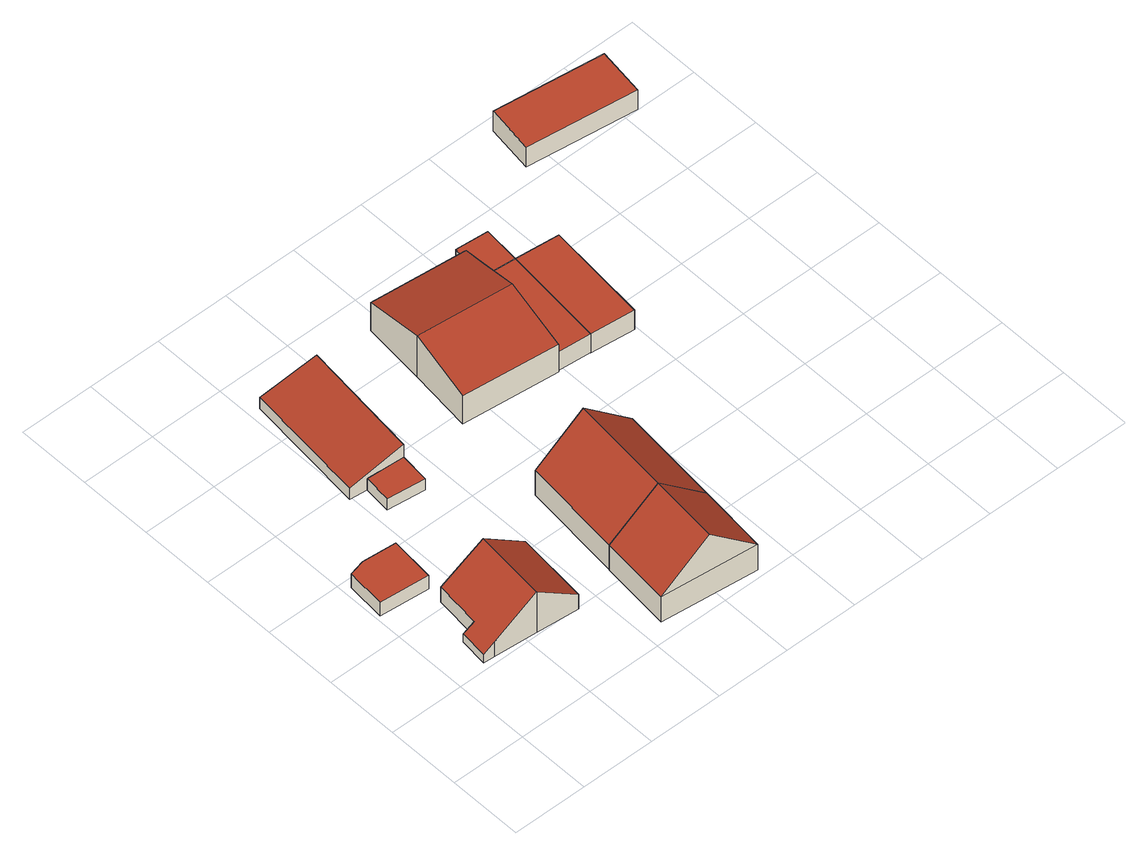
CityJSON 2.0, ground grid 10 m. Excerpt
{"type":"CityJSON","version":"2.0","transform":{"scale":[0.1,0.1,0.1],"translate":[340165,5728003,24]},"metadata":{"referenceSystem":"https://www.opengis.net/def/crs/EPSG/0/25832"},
"CityObjects":{
"building1":{"type":"Building","attributes":{"Geometrietyp2DReferenz":"3000","Gemeindeschluessel":"05170048","function":"31001_2724","roofType":"1000","measuredHeight":2.19},"address":[{"country":"Germany","locality":"Wesel","thoroughfareNumber":"19","thoroughfareName":"Am Hohen Malberg"}],"geometry":[{"type":"Solid","lod":"2","boundaries":[[[[0,1,2,3]],[[4,5,1,0]],[[6,7,5,4]],[[8,9,7,6]],[[3,2,9,8]],[[6,4,0,3,8]],[[1,5,7,9,2]]]],"semantics":{"surfaces":[{"type":"WallSurface"},{"type":"RoofSurface"},{"type":"GroundSurface"}],"values":[[0,0,0,0,0,1,2]]}}]},
"building2":{"type":"Building","attributes":{"Geometrietyp2DReferenz":"3000","Gemeindeschluessel":"05170048","function":"31001_2723","roofType":"3100","measuredHeight":6.62},"address":[{"country":"Germany","locality":"Wesel","thoroughfareNumber":"19","thoroughfareName":"Am Hohen Malberg"}],"geometry":[{"type":"Solid","lod":"2","boundaries":[[[[10,11,12,13]],[[14,15,11,10]],[[16,17,15,14]],[[18,19,17,16]],[[20,21,19,18]],[[22,23,21,20]],[[24,25,23,22]],[[26,27,25,24]],[[13,12,27,26]],[[26,24,22,13]],[[20,18,16,14,10,13,22]],[[11,15,17,19,21,23,25,27,12]]]],"semantics":{"surfaces":[{"type":"WallSurface"},{"type":"RoofSurface"},{"type":"GroundSurface"}],"values":[[0,0,0,0,0,0,0,0,0,1,1,2]]}}]},
"building3":{"type":"Building","attributes":{"Gemeindeschluessel":"05170048","Geometrietyp2DReferenz":"3000","function":"31001_2720"},"address":[{"country":"Germany","locality":"Wesel","thoroughfareNumber":"19","thoroughfareName":"Am Hohen Malberg"}],"children":["building3-1","building3-2"]},
"building3-1":{"type":"BuildingPart","attributes":{"roofType":"2100","measuredHeight":3.79},"parents":["building3"],"geometry":[{"type":"MultiSurface","lod":"2","boundaries":[[[28,29,30,31]],[[32,33,29,28]],[[31,30,34,35]],[[32,28,31,35]],[[29,33,34,30]],[[32,35,34,36,37,38]],[[38,37,36,33]]],"semantics":{"surfaces":[{"type":"WallSurface"},{"type":"RoofSurface"},{"type":"GroundSurface"},{"type":"ClosureSurface"}],"values":[0,0,0,1,2,0,3]}}]},
"building3-2":{"type":"BuildingPart","attributes":{"roofType":"1000","measuredHeight":1.8},"parents":["building3"],"geometry":[{"type":"Solid","lod":"2","boundaries":[[[[39,40,33,38]],[[41,42,40,39]],[[37,36,42,41]],[[39,38,37,41]],[[33,40,42,36]],[[37,38,33,36]]]],"semantics":{"surfaces":[{"type":"WallSurface"},{"type":"RoofSurface"},{"type":"GroundSurface"},{"type":"ClosureSurface"}],"values":[[0,0,0,1,2,3]]}}]},
"building4":{"type":"Building","attributes":{"Geometrietyp2DReferenz":"3000","Gemeindeschluessel":"05170048","function":"31001_1210","roofType":"3100","measuredHeight":10.01},"address":[{"country":"Germany","locality":"Wesel","thoroughfareNumber":"19","thoroughfareName":"Am Hohen Malberg"}],"geometry":[{"type":"Solid","lod":"2","boundaries":[[[[43,44,45,46]],[[47,48,44,43]],[[49,50,48,47]],[[46,45,50,49]],[[43,51,47]],[[49,52,46]],[[46,52,51,43]],[[47,51,52,49]],[[44,48,50,45]]]],"semantics":{"surfaces":[{"type":"WallSurface"},{"type":"RoofSurface"},{"type":"GroundSurface"}],"values":[[0,0,0,0,0,0,1,1,2]]}}]},
"building5":{"type":"Building","attributes":{"Geometrietyp2DReferenz":"3000","Gemeindeschluessel":"05170048","function":"31001_1210","roofType":"3100","measuredHeight":9.87},"address":[{"country":"Germany","locality":"Wesel","thoroughfareNumber":"19","thoroughfareName":"Am Hohen Malberg"}],"geometry":[{"type":"Solid","lod":"2","boundaries":[[[[46,53,54,55]],[[49,56,53,46]],[[57,58,56,49]],[[55,54,58,57]],[[46,52,49]],[[57,59,55]],[[55,59,52,46]],[[49,52,59,57]],[[53,56,58,54]]]],"semantics":{"surfaces":[{"type":"WallSurface"},{"type":"RoofSurface"},{"type":"GroundSurface"}],"values":[[0,0,0,0,0,0,1,1,2]]}}]},
"building6":{"type":"Building","attributes":{"Geometrietyp2DReferenz":"3000","Gemeindeschluessel":"05170048","function":"31001_2723","roofType":"3100","measuredHeight":6.65},"address":[{"country":"Germany","locality":"Wesel","thoroughfareNumber":"19","thoroughfareName":"Am Hohen Malberg"}],"geometry":[{"type":"Solid","lod":"2","boundaries":[[[[60,61,62,63]],[[64,65,61,60]],[[66,67,65,64]],[[68,69,67,66]],[[70,71,69,68]],[[72,73,71,70]],[[74,75,73,72]],[[76,77,75,74]],[[63,62,77,76]],[[76,74,72,70,68,63]],[[66,64,60,63,68]],[[61,65,67,69,71,73,75,77,62]]]],"semantics":{"surfaces":[{"type":"WallSurface"},{"type":"RoofSurface"},{"type":"GroundSurface"}],"values":[[0,0,0,0,0,0,0,0,0,1,1,2]]}}]},
"building7":{"type":"Building","attributes":{"Geometrietyp2DReferenz":"3000","Gemeindeschluessel":"05170048","function":"31001_2723","roofType":"1000","measuredHeight":3.05},"address":[{"country":"Germany","locality":"Wesel","thoroughfareNumber":"19","thoroughfareName":"Am Hohen Malberg"}],"geometry":[{"type":"Solid","lod":"2","boundaries":[[[[78,79,80,81]],[[82,83,79,78]],[[84,85,83,82]],[[81,80,85,84]],[[82,78,81,84]],[[79,83,85,80]]]],"semantics":{"surfaces":[{"type":"WallSurface"},{"type":"RoofSurface"},{"type":"GroundSurface"}],"values":[[0,0,0,0,1,2]]}}]},
"building8":{"type":"Building","attributes":{"Geometrietyp2DReferenz":"3000","Gemeindeschluessel":"05170048","function":"31001_2463","roofType":"1000","measuredHeight":2.95},"address":[{"country":"Germany","locality":"Wesel","thoroughfareNumber":"19","thoroughfareName":"Am Hohen Malberg"}],"geometry":[{"type":"Solid","lod":"2","boundaries":[[[[86,87,88,89]],[[90,91,87,86]],[[92,93,91,90]],[[78,94,93,92]],[[81,95,94,78]],[[89,88,95,81]],[[78,92,90,86,89,81]],[[87,91,93,94,95,88]]]],"semantics":{"surfaces":[{"type":"WallSurface"},{"type":"RoofSurface"},{"type":"GroundSurface"}],"values":[[0,0,0,0,0,0,1,2]]}}]},
"building9":{"type":"Building","attributes":{"Geometrietyp2DReferenz":"3000","Gemeindeschluessel":"05170048","function":"51009_1610","roofType":"1000","measuredHeight":3.17},"geometry":[{"type":"Solid","lod":"2","boundaries":[[[[96,97,98,99]],[[82,100,97,96]],[[78,101,100,82]],[[99,98,101,78]],[[82,96,99,78]],[[97,100,101,98]]]],"semantics":{"surfaces":[{"type":"WallSurface"},{"type":"RoofSurface"},{"type":"GroundSurface"}],"values":[[0,0,0,0,1,2]]}}]},
"building10":{"type":"Building","attributes":{"Geometrietyp2DReferenz":"3000","Gemeindeschluessel":"05170048","function":"51009_1610","roofType":"1000","measuredHeight":3.22},"geometry":[{"type":"Solid","lod":"2","boundaries":[[[[102,103,104,105]],[[106,107,103,102]],[[108,109,107,106]],[[105,104,109,108]],[[106,102,105,108]],[[103,107,109,104]]]],"semantics":{"surfaces":[{"type":"WallSurface"},{"type":"RoofSurface"},{"type":"GroundSurface"}],"values":[[0,0,0,0,1,2]]}}]}
},
"vertices":[
[8,286,30],[8,286,8],[3,233,8],[3,233,30],[30,291,30],[30,291,8],[75,287,30],[75,287,8],[69,227,30],[69,227,8],
[55,105,32],[55,105,8],[113,100,8],[113,100,74],[40,106,21],[40,106,8],[44,144,21],[44,144,8],[59,142,32],[59,142,8],[66,204,32],[66,204,8],[123,198,74],[123,198,8],[180,192,32],[180,192,8],[170,95,32],[170,95,8],
[190,542,43],[190,542,5],[114,551,5],[114,551,23],[171,380,43],[171,380,5],[96,385,5],[96,385,23],[120,383,5],[120,383,23],[171,380,23],
[167,340,23],[167,340,5],[116,346,23],[116,346,5],
[354,6,49],[354,6,8],[364,100,8],[364,100,49],[224,20,49],[224,20,8],[234,115,49],[234,115,8],[289,13,108],[299,107,108],
[364,100,9],[378,236,9],[378,236,49],[234,115,9],[248,251,49],[248,251,9],[313,244,108],
[391,371,52],[391,371,6],[401,456,6],[401,456,72],[391,370,51],[391,370,6],[262,384,51],[262,384,6],[272,469,72],[272,469,6],[281,554,51],[281,554,6],[408,541,51],[408,541,6],[410,541,51],[410,541,6],[406,509,59],[406,509,6],
[450,505,37],[450,505,7],[406,509,7],[406,509,37],[436,367,37],[436,367,7],[391,371,37],[391,371,7],
[408,541,37],[408,541,8],[410,541,8],[410,541,37],[411,559,37],[411,559,8],[455,555,37],[455,555,8],[450,505,8],[406,509,8],
[495,361,37],[495,361,6],[509,499,6],[509,499,37],[436,367,6],[450,505,6],
[718,601,35],[718,601,3],[727,665,3],[727,665,35],[571,620,35],[571,620,3],[580,684,35],[580,684,3]
]}
